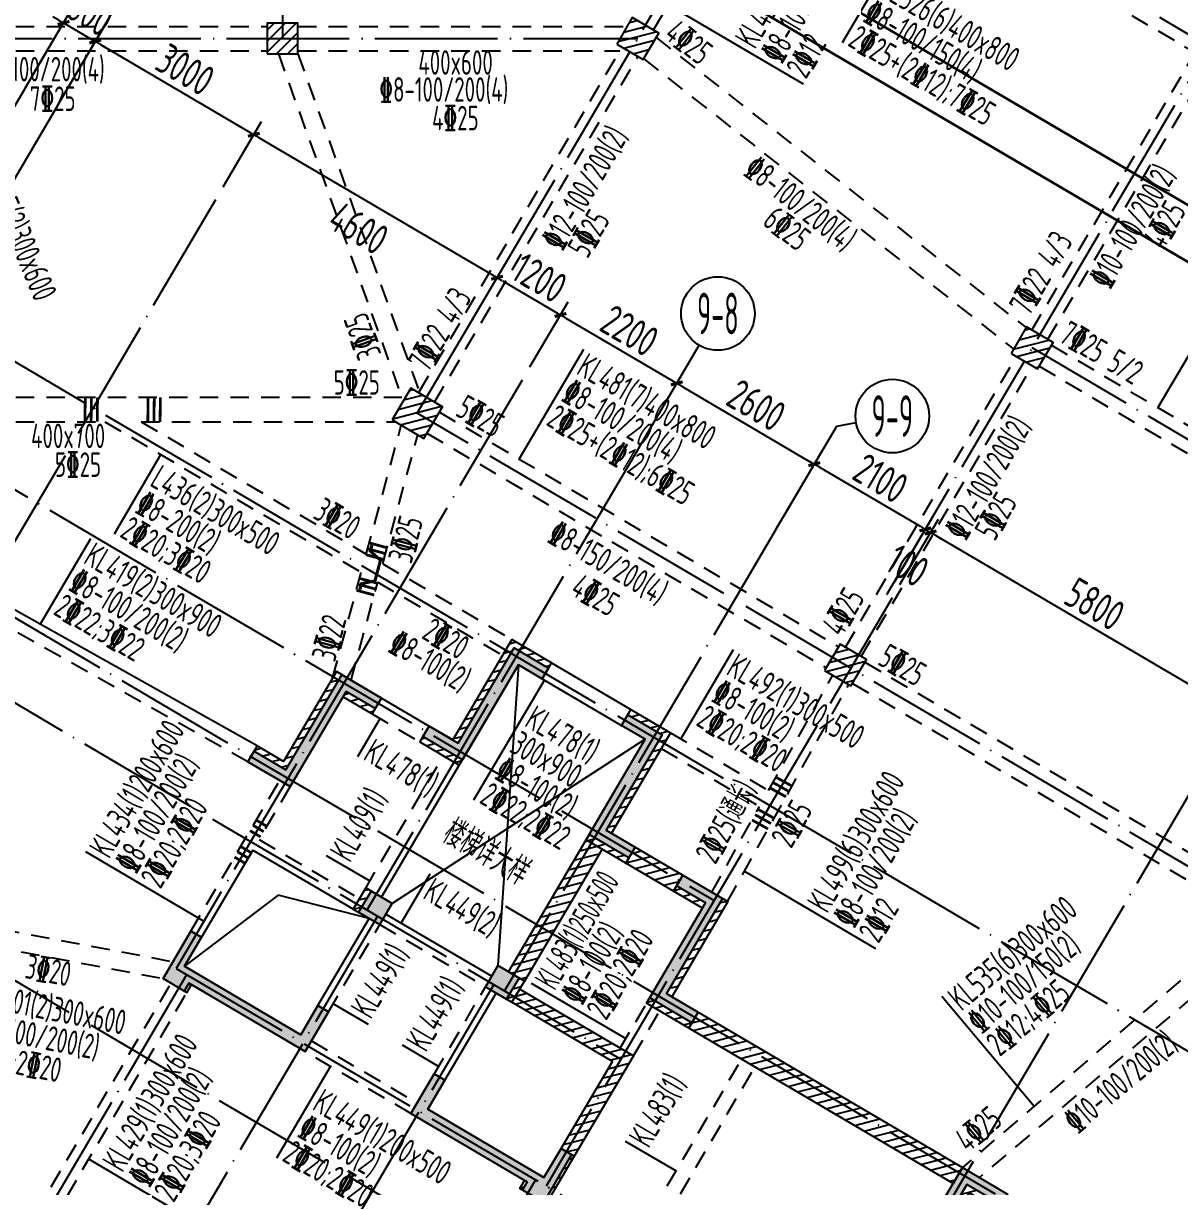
# Model space of a CAD drawing. Header units: millimetres. Extents: x 64473 to 386235, y 427387 to 703525.
# Drawn here: x 296718 to 315573, y 564867 to 583845 of the extents above; entities that cross this region are included whole.
import ezdxf
from ezdxf.enums import TextEntityAlignment as Align

# ---------------------------------------------------------------- set-up
doc = ezdxf.new("R2010")
doc.units = ezdxf.units.MM
doc.header["$LTSCALE"] = 100
doc.header["$PDMODE"] = 35
doc.header["$PDSIZE"] = 200
doc.linetypes.add('3', pattern=[5, 3, -2])
doc.linetypes.add('DOTE', pattern=[2.42, 2, -0.2, 0.02, -0.2])
for name, color, linetype in [('B-TEXT', 7, 'Continuous'), ('B-开洞', 7, 'Continuous'), ('COLU', 7, 'Continuous'), ('colu-1层', 6, 'Continuous'), ('colu-主楼', 7, 'Continuous'), ('h填实-1层', 254, 'Continuous'), ('h斜线-1层', 7, 'Continuous'), ('h斜线-墙', 7, 'Continuous'), ('h斜线-柱', 7, 'Continuous'), ('L-AXIS', 3, 'Continuous'), ('L-dote', 253, 'DOTE'), ('L-吊筋', 1, 'Continuous'), ('L-箍筋', 1, 'Continuous'), ('WALL', 3, 'Continuous'), ('wall-主楼', 2, 'Continuous'), ('垂直标注', 31, 'Continuous'), ('垂直钢筋', 27, 'Continuous'), ('梁', 4, 'Continuous'), ('梁虚线', 4, '3'), ('水平标注', 2, 'Continuous'), ('水平钢筋', 30, 'Continuous')]:
    doc.layers.add(name, color=color, linetype=linetype)
doc.styles.add('_TCH_AXIS', font='tssdeng.shx', dxfattribs={"width": 0.7, "bigfont": 'tssdchn.shx'})
doc.styles.add('COMPLEX', font='tssdeng.shx', dxfattribs={"width": 0.7, "bigfont": 'tssdchn.shx'})
doc.styles.get("Standard").update_dxf_attribs({"font": 'tssdeng.shx', "width": 0.7, "bigfont": 'tssdchn.shx'})
doc.styles.add('TSSD_Dimension', font='Tssdeng.shx', dxfattribs={"width": 0.7, "bigfont": 'tssdchn.shx'})
doc.dimstyles.new('TSSD_100_100$0', dxfattribs={"dimtxt": 300, "dimasz": 100, "dimexe": 250, "dimexo": 250, "dimgap": 100, "dimtad": 1, "dimdec": 0, "dimzin": 0, "dimdsep": 46, "dimtxsty": 'TSSD_Dimension', "dimblk": '_tsdbk', "dimblk1": '_tsdbk', "dimblk2": '_tsdbk', "dimsah": 1, "dimcen": 0, "dimclrt": 7, "dimadec": 0, "dimazin": 0, "dimtfac": 1, "dimtdec": 0, "dimtix": 1, "dimtmove": 2, "dimatfit": 3, "dimldrblk": '_tsdbk', "dimfxl": 1, "dimtolj": 1, "dimtzin": 0, "dimarcsym": 0})
pattern_1 = [(14.545372, (-467527.32, -323147.44), (-31.895617, 122.929531), [])]
pattern_2 = [(14.545372, (8572.51, -7581.39), (-31.895617, 122.92953), [])]
pattern_3 = [(14.545372, (-85926.15, 179405.06), (-31.895617, 122.92953), [])]

# ---------------------------------------------------------------- blocks, each defined once
blk = doc.blocks.new('_AXISO')
blk.add_circle((0, 0), 0.5)
at = {"layer": 'B-TEXT', "style": 'COMPLEX', "width": 1.450893}
blk.add_attdef('A', text='', height=0.56, dxfattribs=at).set_placement((0.249375, -0.28), (0.749375, -0.28), align=Align.FIT)
blk = doc.blocks.new('_tsdbk')
blk.add_line((-1, 0), (0, 0))
at = {"const_width": 0.5}
blk.add_lwpolyline([(-0.7, -0.7), (0.7, 0.7)], dxfattribs=at)
blk = doc.blocks.new('*D384')
at = {"layer": 'Defpoints', "color": 0}
for p in [(306748, 576908), (309615, 576653), (308989, 575590)]:
    blk.add_point(p, dxfattribs=at)
at = {"layer": 'L-AXIS', "color": 0, "lineweight": -2}
for p, q in [((306875, 577123), (307500, 578187)), ((307460, 577921), (309528, 576704)), ((309116, 575805), (309741, 576869))]:
    blk.add_line(p, q, dxfattribs=at)
at = {"layer": 'L-AXIS', "color": 0, "lineweight": -2, "xscale": 100, "yscale": 100, "zscale": 100}
for p, rotation in [((307373, 577971), 149.5453717276141), ((309615, 576653), 329.5453717276141)]:
    blk.add_blockref('_tsdbk', p, dxfattribs=dict(at, rotation=rotation))
at = {"layer": 'L-AXIS', "color": 7, "insert": (308671, 577614), "char_height": 500, "attachment_point": 5, "rotation": 329.5454, "style": 'TSSD_Dimension'}
blk.add_mtext('\\A1;2600', dxfattribs=at)
blk = doc.blocks.new('*D385')
at = {"layer": 'Defpoints', "color": 0}
for p in [(304852, 578023), (307373, 577971), (306748, 576908)]:
    blk.add_point(p, dxfattribs=at)
at = {"layer": 'L-AXIS', "color": 0, "lineweight": -2}
for p, q in [((304978, 578238), (305604, 579302)), ((305563, 579036), (307287, 578022)), ((306875, 577123), (307500, 578187))]:
    blk.add_line(p, q, dxfattribs=at)
at = {"layer": 'L-AXIS', "color": 0, "lineweight": -2, "xscale": 100, "yscale": 100, "zscale": 100}
for p, rotation in [((305477, 579086), 149.5453717276141), ((307373, 577971), 329.5453717276141)]:
    blk.add_blockref('_tsdbk', p, dxfattribs=dict(at, rotation=rotation))
at = {"layer": 'L-AXIS', "color": 7, "insert": (306603, 578831), "char_height": 500, "attachment_point": 5, "rotation": 329.5454, "style": 'TSSD_Dimension'}
blk.add_mtext('\\A1;2200', dxfattribs=at)
blk = doc.blocks.new('*D469')
at = {"layer": 'Defpoints', "color": 0}
for p in [(310886, 574475), (316511, 572599), (315886, 571535)]:
    blk.add_point(p, dxfattribs=at)
at = {"layer": 'L-AXIS', "color": 0, "lineweight": -2}
for p, q in [((311012, 574690), (311638, 575754)), ((311597, 575488), (316425, 572649)), ((316012, 571751), (316638, 572814))]:
    blk.add_line(p, q, dxfattribs=at)
at = {"layer": 'L-AXIS', "color": 0, "lineweight": -2, "xscale": 100, "yscale": 100, "zscale": 100}
for p, rotation in [((311511, 575538), 149.5453717276141), ((316511, 572599), 329.5453717276141)]:
    blk.add_blockref('_tsdbk', p, dxfattribs=dict(at, rotation=rotation))
at = {"layer": 'L-AXIS', "color": 7, "insert": (314188, 574370), "char_height": 500, "attachment_point": 5, "rotation": 329.5454, "style": 'TSSD_Dimension'}
blk.add_mtext('\\A1;5800', dxfattribs=at)
blk = doc.blocks.new('*D470')
at = {"layer": 'Defpoints', "color": 0}
for p in [(308989, 575590), (311425, 575589), (310800, 574526)]:
    blk.add_point(p, dxfattribs=at)
at = {"layer": 'L-AXIS', "color": 0, "lineweight": -2}
for p, q in [((309116, 575805), (309741, 576869)), ((309701, 576603), (311339, 575640)), ((310926, 574741), (311552, 575805))]:
    blk.add_line(p, q, dxfattribs=at)
at = {"layer": 'L-AXIS', "color": 0, "lineweight": -2, "xscale": 100, "yscale": 100, "zscale": 100}
for p, rotation in [((309615, 576653), 149.5453717276141), ((311425, 575589), 329.5453717276141)]:
    blk.add_blockref('_tsdbk', p, dxfattribs=dict(at, rotation=rotation))
at = {"layer": 'L-AXIS', "color": 7, "insert": (310697, 576423), "char_height": 500, "attachment_point": 5, "rotation": 329.5454, "style": 'TSSD_Dimension'}
blk.add_mtext('\\A1;2100', dxfattribs=at)
blk = doc.blocks.new('*D471')
at = {"layer": 'Defpoints', "color": 0}
for p in [(311511, 575538), (310800, 574526), (310886, 574475)]:
    blk.add_point(p, dxfattribs=at)
at = {"layer": 'L-AXIS', "color": 0, "lineweight": -2}
for p, q in [((310926, 574741), (311552, 575805)), ((311012, 574690), (311638, 575754)), ((311339, 575640), (311253, 575690)), ((311425, 575589), (311511, 575538)), ((311597, 575488), (311684, 575437))]:
    blk.add_line(p, q, dxfattribs=at)
at = {"layer": 'L-AXIS', "color": 0, "lineweight": -2, "xscale": 100, "yscale": 100, "zscale": 100}
for p, rotation in [((311425, 575589), 329.5453717276141), ((311511, 575538), 149.5453717276141)]:
    blk.add_blockref('_tsdbk', p, dxfattribs=dict(at, rotation=rotation))
at = {"layer": 'L-AXIS', "color": 7, "insert": (311136, 575000), "char_height": 500, "attachment_point": 5, "rotation": 329.5454, "style": 'TSSD_Dimension'}
blk.add_mtext('\\A1;100', dxfattribs=at)
blk = doc.blocks.new('*D540')
at = {"layer": 'Defpoints', "color": 0}
for p in [(305477, 579086), (303817, 578631), (304852, 578023)]:
    blk.add_point(p, dxfattribs=at)
at = {"layer": 'L-AXIS', "color": 0, "lineweight": -2}
for p, q in [((303944, 578847), (304569, 579910)), ((304529, 579644), (305391, 579137)), ((304978, 578238), (305604, 579302))]:
    blk.add_line(p, q, dxfattribs=at)
at = {"layer": 'L-AXIS', "color": 0, "lineweight": -2, "xscale": 100, "yscale": 100, "zscale": 100}
for p, rotation in [((304442, 579695), 149.5453717276141), ((305477, 579086), 329.5453717276141)]:
    blk.add_blockref('_tsdbk', p, dxfattribs=dict(at, rotation=rotation))
at = {"layer": 'L-AXIS', "color": 7, "insert": (305137, 579692), "char_height": 500, "attachment_point": 5, "rotation": 329.5454, "style": 'TSSD_Dimension'}
blk.add_mtext('\\A1;1200', dxfattribs=at)
blk = doc.blocks.new('*D541')
at = {"layer": 'Defpoints', "color": 0}
for p in [(299852, 580963), (304442, 579695), (303817, 578631)]:
    blk.add_point(p, dxfattribs=at)
at = {"layer": 'L-AXIS', "color": 0, "lineweight": -2}
for p, q in [((299978, 581178), (300604, 582242)), ((300563, 581975), (304356, 579745)), ((303944, 578847), (304569, 579910))]:
    blk.add_line(p, q, dxfattribs=at)
at = {"layer": 'L-AXIS', "color": 0, "lineweight": -2, "xscale": 100, "yscale": 100, "zscale": 100}
for p, rotation in [((300477, 582026), 149.5453717276141), ((304442, 579695), 329.5453717276141)]:
    blk.add_blockref('_tsdbk', p, dxfattribs=dict(at, rotation=rotation))
at = {"layer": 'L-AXIS', "color": 7, "insert": (302185, 580502), "char_height": 500, "attachment_point": 5, "rotation": 329.5454, "style": 'TSSD_Dimension'}
blk.add_mtext('\\A1;4600', dxfattribs=at)
blk = doc.blocks.new('*D552')
at = {"layer": 'Defpoints', "color": 0}
for p in [(297266, 582483), (300477, 582026), (299852, 580963)]:
    blk.add_point(p, dxfattribs=at)
at = {"layer": 'L-AXIS', "color": 0, "lineweight": -2}
for p, q in [((297392, 582699), (298018, 583762)), ((297977, 583496), (300391, 582077)), ((299978, 581178), (300604, 582242))]:
    blk.add_line(p, q, dxfattribs=at)
at = {"layer": 'L-AXIS', "color": 0, "lineweight": -2, "xscale": 100, "yscale": 100, "zscale": 100}
for p, rotation in [((297891, 583547), 149.5453717276141), ((300477, 582026), 329.5453717276141)]:
    blk.add_blockref('_tsdbk', p, dxfattribs=dict(at, rotation=rotation))
at = {"layer": 'L-AXIS', "color": 7, "insert": (299361, 583088), "char_height": 500, "attachment_point": 5, "rotation": 329.5454, "style": 'TSSD_Dimension'}
blk.add_mtext('\\A1;3000', dxfattribs=at)
blk = doc.blocks.new('*D553')
at = {"layer": 'Defpoints', "color": 0}
for p in [(297891, 583547), (296748, 582787), (297266, 582483)]:
    blk.add_point(p, dxfattribs=at)
at = {"layer": 'L-AXIS', "color": 0, "lineweight": -2}
for p, q in [((296875, 583003), (297501, 584066)), ((297288, 583901), (297201, 583952)), ((297374, 583851), (297891, 583547)), ((297392, 582699), (298018, 583762)), ((297977, 583496), (298063, 583445))]:
    blk.add_line(p, q, dxfattribs=at)
at = {"layer": 'L-AXIS', "color": 0, "lineweight": -2, "xscale": 100, "yscale": 100, "zscale": 100}
for p, rotation in [((297374, 583851), 329.5453717276141), ((297891, 583547), 149.5453717276141)]:
    blk.add_blockref('_tsdbk', p, dxfattribs=dict(at, rotation=rotation))
at = {"layer": 'L-AXIS', "color": 7, "insert": (297810, 584000), "char_height": 500, "attachment_point": 5, "rotation": 329.5454, "style": 'TSSD_Dimension'}
blk.add_mtext('\\A1;600', dxfattribs=at)
blk = doc.blocks.new('后浇带现场')
at = {"color": 6, "lineweight": 30}
for points in [[(806265, 663346), (787754, 674230), (759207, 674230), (759207, 625070)], [(805860, 662656), (787536, 673430), (760007, 673430), (760007, 625070)]]:
    blk.add_lwpolyline(points, dxfattribs=at)

msp = doc.modelspace()

# ---------------------------------------------------------------- hatches: boundary and pattern name
at = {"layer": 'h填实-1层'}
for points in [[(304790.5, 573381.1), (303878.1, 571829.5), (303231.6, 572209.6), (303333, 572382), (303807.1, 572103.2), (304719.4, 573654.9), (305279.7, 573325.4), (305178.4, 573153)], [(301981.7, 572944.5), (301069.3, 571392.9), (300379.7, 571798.4), (300481.1, 571970.8), (300998.3, 571666.7), (301910.6, 573218.3), (302557.1, 572838.2), (302455.8, 572665.8)], [(306593.5, 570232.9), (305947, 570613), (306859.3, 572164.7), (306471.4, 572392.8), (306572.8, 572565.2), (307133.1, 572235.7), (306220.8, 570684), (306694.9, 570405.3)], [(308117.2, 569569), (307204.9, 568017.3), (307722.1, 567713.2), (307620.7, 567540.8), (306931.1, 567946.3), (307843.5, 569497.9), (307369.3, 569776.7), (307470.7, 569949.1)], [(302387.5, 569689.8), (302184.7, 569345), (302529.5, 569142.2), (302732.3, 569487)], [(302529.5, 569142.2), (302732.3, 569487), (302387.5, 569689.8), (302184.7, 569345)], [(299417, 568188.2), (299341, 568058.9), (298996.2, 568261.7), (299452.4, 569037.5), (299624.8, 568936.1), (299346, 568462), (301242.5, 567346.9), (301521.2, 567821), (301693.6, 567719.7), (301313.5, 567073.1)], [(304456.3, 568473.3), (304253.6, 568128.5), (304598.4, 567925.8), (304801.1, 568270.6)], [(304598.4, 567925.8), (304801.1, 568270.6), (304456.3, 568473.3), (304253.6, 568128.5)], [(304934, 564944.3), (304858, 564815), (305202.8, 564612.3), (305659, 565388.1), (305486.6, 565489.5), (305207.8, 565015.4), (303311.3, 566130.5), (303590.1, 566604.6), (303417.7, 566705.9), (303037.6, 566059.4)], [(312663.6, 564575.7), (312103.3, 564905.1), (311140.3, 563267.3), (310967.9, 563368.7), (312032.3, 565178.9), (312765, 564748.1)]]:
    msp.add_hatch(color=256, dxfattribs=at).paths.add_polyline_path(points)
at = {"layer": 'h斜线-1层'}
h = msp.add_hatch(dxfattribs=at)
h.set_pattern_fill('ANSI31', color=256, scale=40, angle=-30.45463, style=0)
h.set_pattern_definition(pattern_3)
h.paths.add_polyline_path([(304719.4, 573654.9), (305279.7, 573325.4), (305330.4, 573411.6), (304683.9, 573791.8), (303720.9, 572153.9), (303807.1, 572103.2)])
h.paths.add_polyline_path([(303878.1, 571829.5), (303231.6, 572209.6), (303180.9, 572123.4), (303827.4, 571743.3)])
h = msp.add_hatch(dxfattribs=at)
h.set_pattern_fill('ANSI31', color=256, scale=40, angle=-30.45463, style=0)
h.set_pattern_definition(pattern_3)
h.paths.add_polyline_path([(302455.8, 572665.8), (301981.7, 572944.5), (301931, 572858.3), (302405.1, 572579.6)])
h.paths.add_polyline_path([(301910.6, 573218.3), (301824.4, 573269), (300962.8, 571803.6), (300531.7, 572057), (300481.1, 571970.8), (300998.3, 571666.7)])
h = msp.add_hatch(dxfattribs=at)
h.set_pattern_fill('ANSI31', color=256, scale=40, angle=-30.45463, style=0)
h.set_pattern_definition(pattern_3)
h.paths.add_polyline_path([(307270, 572271.2), (306623.5, 572651.4), (306572.8, 572565.2), (307133.1, 572235.7), (306220.8, 570684), (306307, 570633.4)])
h.paths.add_polyline_path([(306593.5, 570232.9), (305947, 570613), (305896.3, 570526.8), (306542.8, 570146.7)])
h = msp.add_hatch(dxfattribs=at)
h.set_pattern_fill('ANSI31', color=256, scale=40, angle=-30.45463, style=0)
h.set_pattern_definition(pattern_3)
h.paths.add_polyline_path([(302387.5, 569689.8), (302301.7, 569740.2), (302098.9, 569395.4), (302184.7, 569345)])
h = msp.add_hatch(dxfattribs=at)
h.set_pattern_fill('ANSI31', color=256, scale=40, angle=-30.45463, style=0)
h.set_pattern_definition(pattern_3)
h.paths.add_polyline_path([(307843.5, 569497.9), (307369.3, 569776.7), (307318.7, 569690.5), (307792.8, 569411.7)])
h.paths.add_polyline_path([(308203.4, 569518.3), (308117.2, 569569), (307204.9, 568017.3), (307291.1, 567966.6)])
h.paths.add_polyline_path([(307620.7, 567540.8), (306931.1, 567946.3), (306880.4, 567860.1), (307570.1, 567454.6)])
h = msp.add_hatch(dxfattribs=at)
h.set_pattern_fill('ANSI31', color=256, scale=40, angle=-30.45463, style=0)
h.set_pattern_definition(pattern_3)
h.paths.add_polyline_path([(304887.8, 568219.7), (304801.2, 568270.6), (304598.4, 567925.8), (304685, 567874.9)])
h = msp.add_hatch(dxfattribs=at)
h.set_pattern_fill('ANSI31', color=256, scale=40, angle=-30.45463, style=0)
h.set_pattern_definition(pattern_3)
h.paths.add_polyline_path([(299460.1, 568162.9), (299417, 568188.2), (299341, 568058.9), (299384.1, 568033.6)])
h = msp.add_hatch(dxfattribs=at)
h.set_pattern_fill('ANSI31', color=256, scale=40, angle=-30.45463, style=0)
h.set_pattern_definition(pattern_3)
h.paths.add_polyline_path([(304934, 564944.3), (304890.9, 564969.7), (304814.9, 564840.4), (304858, 564815)])
h.paths.add_polyline_path([(305702.1, 565362.8), (305659, 565388.1), (305202.8, 564612.3), (305245.9, 564586.9)])
h = msp.add_hatch(dxfattribs=at)
h.set_pattern_fill('ANSI31', color=256, scale=40, angle=-30.45463, style=0)
h.set_pattern_definition(pattern_3)
h.paths.add_polyline_path([(312663.6, 564575.7), (312103.3, 564905.1), (311140.3, 563267.3), (311226.5, 563216.6), (312138.8, 564768.3), (312612.9, 564489.5)])
at = {"layer": 'h斜线-墙'}
h = msp.add_hatch(dxfattribs=at)
h.set_pattern_fill('ANSI31', color=256, scale=40, angle=-30.45463, style=0)
h.set_pattern_definition(pattern_2)
h.paths.add_polyline_path([(305896.3, 570526.8), (306154.9, 570374.8), (304887.8, 568219.7), (304629.2, 568371.7)])
h = msp.add_hatch(dxfattribs=at)
h.set_pattern_fill('ANSI31', color=256, scale=40, angle=-30.45463, style=0)
h.set_pattern_definition(pattern_2)
h.paths.add_polyline_path([(306694.9, 570405.3), (307470.7, 569949.1), (307318.7, 569690.5), (306542.8, 570146.7)])
h = msp.add_hatch(dxfattribs=at)
h.set_pattern_fill('ANSI31', color=256, scale=40, angle=-30.45463, style=0)
h.set_pattern_definition(pattern_2)
h.paths.add_polyline_path([(304811.8, 568090.4), (306665.1, 567000.6), (305702.1, 565362.8), (305486.6, 565489.5), (306322.9, 566911.8), (304685, 567874.9)])
h = msp.add_hatch(dxfattribs=at)
h.set_pattern_fill('ANSI31', color=256, scale=40, angle=-30.45463, style=0)
h.set_pattern_definition(pattern_2)
h.paths.add_polyline_path([(307722.1, 567713.2), (312032.3, 565178.9), (311880.2, 564920.3), (307570.1, 567454.6)])
at = {"layer": 'h斜线-柱'}
h = msp.add_hatch(dxfattribs=at)
h.set_pattern_fill('ANSI31', color=256, scale=40, style=0)
h.set_pattern_definition([(45, (-467527.32, -323147.44), (-89.802561, 89.802561), [])])
h.paths.add_polyline_path([(300696.5, 583344.7), (301196.5, 583344.7), (301196.5, 583844.7), (300696.5, 583844.7)])
h = msp.add_hatch(dxfattribs=at)
h.set_pattern_fill('ANSI31', color=256, scale=40, angle=-30.45463, style=0)
h.set_pattern_definition(pattern_1)
h.paths.add_polyline_path([(306393.4, 583505.9), (306824.4, 583252.5), (307077.9, 583683.5), (306646.9, 583936.9)])
h = msp.add_hatch(dxfattribs=at)
h.set_pattern_fill('ANSI31', color=256, scale=40, angle=-30.45463, style=0)
h.set_pattern_definition(pattern_1)
h.paths.add_polyline_path([(312823.2, 578460.5), (313254.2, 578207), (313507.7, 578638), (313076.7, 578891.5)])
h = msp.add_hatch(dxfattribs=at)
h.set_pattern_fill('ANSI31', color=256, scale=40, angle=-30.45463, style=0)
h.paths.add_polyline_path([(302731.2, 577376), (303248.4, 577071.9), (303552.5, 577589.2), (303035.3, 577893.3)])
h = msp.add_hatch(dxfattribs=at)
h.set_pattern_fill('ANSI31', color=256, scale=40, angle=-30.45463, style=0)
h.set_pattern_definition(pattern_1)
h.paths.add_polyline_path([(309782.1, 573288.3), (310213.1, 573034.8), (310466.5, 573465.9), (310035.5, 573719.3)])

# ---------------------------------------------------------------- linework, layer by layer
at = {"layer": 'B-开洞'}
for p, q in [((304790.5, 573381.1), (304456.8, 568473.1)), ((306859.3, 572164.7), (302732.7, 569486.8))]:
    msp.add_line(p, q, dxfattribs=at)
msp.add_lwpolyline([(302357.4, 569243.2), (300871.6, 569624.9), (299346, 568462)], dxfattribs=at)
at = {"layer": 'COLU'}
for points in [[(300696.5, 583344.7), (301196.5, 583344.7), (301196.5, 583844.7), (300696.5, 583844.7)], [(306393.4, 583505.9), (306824.4, 583252.5), (307077.9, 583683.5), (306646.9, 583936.9)], [(312823.2, 578460.5), (313254.2, 578207), (313507.7, 578638), (313076.7, 578891.5)], [(302731.2, 577376), (303248.4, 577071.9), (303552.5, 577589.2), (303035.3, 577893.3)], [(309782.1, 573288.3), (310213.1, 573034.8), (310466.5, 573465.9), (310035.5, 573719.3)]]:
    msp.add_lwpolyline(points, close=True, dxfattribs=at)
at = {"layer": 'colu-1层'}
for points in [[(304790.5, 573381.1), (303878.1, 571829.5), (303231.6, 572209.6), (303333, 572382), (303807.1, 572103.2), (304719.4, 573654.9), (305279.7, 573325.4), (305178.4, 573153)], [(301981.7, 572944.5), (301069.3, 571392.9), (300379.7, 571798.4), (300481.1, 571970.8), (300998.3, 571666.7), (301910.6, 573218.3), (302557.1, 572838.2), (302455.8, 572665.8)], [(306593.5, 570232.9), (305947, 570613), (306859.3, 572164.7), (306471.4, 572392.8), (306572.8, 572565.2), (307133.1, 572235.7), (306220.8, 570684), (306694.9, 570405.3)], [(308117.2, 569569), (307204.9, 568017.3), (307722.1, 567713.2), (307620.7, 567540.8), (306931.1, 567946.3), (307843.5, 569497.9), (307369.3, 569776.7), (307470.7, 569949.1)], [(302529.5, 569142.2), (302732.3, 569487), (302387.5, 569689.8), (302184.7, 569345)], [(304598.4, 567925.8), (304801.1, 568270.6), (304456.3, 568473.3), (304253.6, 568128.5)], [(312663.6, 564575.7), (312103.3, 564905.1), (311140.3, 563267.3), (310967.9, 563368.7), (312032.3, 565178.9), (312765, 564748.1)]]:
    msp.add_lwpolyline(points, close=True, dxfattribs=at)
for points in [[(302387.5, 569689.8), (302184.7, 569345), (302529.5, 569142.2), (302732.3, 569487), (302387.5, 569689.8)], [(299417, 568188.2), (299341, 568058.9), (298996.2, 568261.7), (299452.4, 569037.5), (299624.8, 568936.1), (299346, 568462), (301242.5, 567346.9), (301521.2, 567821), (301693.6, 567719.7), (301313.5, 567073.1), (299417, 568188.2)], [(304456.3, 568473.3), (304253.6, 568128.5), (304598.4, 567925.8), (304801.1, 568270.6), (304456.3, 568473.3)], [(304934, 564944.3), (304858, 564815), (305202.8, 564612.3), (305659, 565388.1), (305486.6, 565489.5), (305207.8, 565015.4), (303311.3, 566130.5), (303590.1, 566604.6), (303417.7, 566705.9), (303037.6, 566059.4), (304934, 564944.3)]]:
    msp.add_lwpolyline(points, dxfattribs=at)
at = {"layer": 'colu-主楼'}
for points in [[(302530, 569142), (302732.7, 569486.8), (302301.7, 569740.2), (302098.9, 569395.4)], [(304685, 567874.9), (304887.8, 568219.7), (304456.8, 568473.1), (304254, 568128.3)]]:
    msp.add_lwpolyline(points, close=True, dxfattribs=at)
at = {"layer": 'L-AXIS'}
for p, q in [((296748.5, 582787.3), (297739.1, 584472.1)), ((297265.7, 582483.1), (298256.3, 584167.9)), ((306748, 576907.7), (307738.7, 578592.5)), ((309979.9, 577274.7), (310296.9, 577331.4)), ((308989.3, 575589.9), (309979.9, 577274.7))]:
    msp.add_line(p, q, dxfattribs=at)
at = {"layer": 'L-dote', "ltscale": 10}
for p, q in [((300946.5, 606494.7), (300946.5, 583594.7)), ((303141.9, 577482.6), (315002.3, 597654.1)), ((310799.6, 574525.5), (321984.7, 593548.6)), ((346178.3, 565750.7), (306646.2, 588994.7)), ((193551.4, 583594.7), (306735.7, 583594.7)), ((296748.5, 582787.3), (285130.8, 563028.5)), ((297265.7, 582483.1), (291775.3, 573145.4)), ((289716.7, 582360.2), (338930.2, 553423.7)), ((299851.8, 580962.6), (293449.1, 570073.2)), ((288804.4, 580808.5), (307980.4, 569533.4)), ((287892.1, 579256.8), (341894.1, 547504.8)), ((348077.7, 558021.6), (313165.4, 578549.3)), ((287283.8, 578222.4), (306459.8, 566947.4)), ((304851.6, 578022.8), (299209.1, 568426.5)), ((349863.9, 550011), (303141.9, 577482.6)), ((306748, 576907.7), (302322, 569380.3)), ((308989.3, 575589.9), (304563.3, 568062.4)), ((285307.1, 574860.5), (333274.9, 546656.4)), ((310885.8, 574474.8), (305243.3, 564878.5)), ((315885.6, 571535.1), (309482.8, 560645.7)), ((302494.4, 569278.9), (295302.7, 557047.6)), ((299209.1, 568426.5), (335280.9, 547217)), ((299381.5, 568325.1), (293406.3, 558162.7)), ((304390.9, 568163.8), (297199.2, 555932.6)), ((305070.9, 564979.9), (299095.7, 554817.5))]:
    msp.add_line(p, q, dxfattribs=at)
at = {"layer": 'L-吊筋', "const_width": 50}
msp.add_lwpolyline([(302205.3, 574607.6), (302231.5, 574704.1), (302450.8, 574748.2), (302542.5, 575085.9), (302375.8, 575234.9), (302402, 575331.4)], dxfattribs=at)
at = {"layer": 'L-箍筋', "const_width": 44.9}
for points in [[(297728.9, 577747.5), (297723.1, 577347.6)], [(297828.9, 577746.1), (297823.1, 577346.1)], [(297928.9, 577744.7), (297923.1, 577344.7)], [(298753.5, 577744.7), (298747.7, 577344.7)], [(298853.5, 577743.2), (298847.7, 577343.3)], [(298953.5, 577741.8), (298947.7, 577341.8)], [(302334.1, 575272.1), (302623.6, 575193.4)], [(302360.3, 575368.6), (302649.8, 575289.9)], [(302307.8, 575175.6), (302597.3, 575096.9)], [(302176.8, 574693.1), (302466.3, 574614.4)], [(302203, 574789.6), (302492.5, 574710.9)], [(302150.5, 574596.6), (302440, 574517.9)], [(308940.6, 571460.2), (309202.6, 571314.1)], [(308989.3, 571547.6), (309251.3, 571401.4)], [(308891.9, 571372.9), (309153.9, 571226.7)], [(308697, 571023.6), (308959, 570877.4)], [(300516.3, 570846.9), (300688.7, 570745.5)], [(308599.6, 570848.9), (308861.6, 570702.7)], [(308648.3, 570936.2), (308910.3, 570790.1)], [(300414.9, 570674.5), (300587.3, 570573.1)], [(300465.6, 570760.7), (300638, 570659.3)], [(300212.1, 570329.7), (300384.5, 570228.3)], [(300262.8, 570415.9), (300435.2, 570314.5)], [(300161.5, 570243.5), (300333.9, 570142.1)]]:
    msp.add_lwpolyline(points, dxfattribs=at)
at = {"layer": 'WALL'}
for points in [[(305896.3, 570526.8), (306154.9, 570374.8), (304887.8, 568219.7), (304629.2, 568371.7)], [(306694.9, 570405.3), (307470.7, 569949.1), (307318.7, 569690.5), (306542.8, 570146.7)], [(304811.8, 568090.4), (306665.1, 567000.6), (305702.1, 565362.8), (305486.6, 565489.5), (306322.9, 566911.8), (304685, 567874.9)], [(307722.1, 567713.2), (312032.3, 565178.9), (311880.2, 564920.3), (307570.1, 567454.6)]]:
    msp.add_lwpolyline(points, close=True, dxfattribs=at)
at = {"layer": 'wall-主楼'}
for points in [[(304683.9, 573791.8), (303720.9, 572153.9), (303333, 572382), (303180.9, 572123.4), (303827.4, 571743.3), (304790.5, 573381.1), (305178.4, 573153), (305330.4, 573411.6)], [(302557.1, 572838.2), (301824.4, 573269), (300962.8, 571803.6), (300531.7, 572057), (300379.7, 571798.4), (301069.3, 571392.9), (301931, 572858.3), (302405.1, 572579.6)], [(307270, 572271.2), (306307, 570633.4), (306694.9, 570405.3), (306542.8, 570146.7), (305896.3, 570526.8), (306859.3, 572164.7), (306471.4, 572392.8), (306623.5, 572651.4)], [(307470.7, 569949.1), (308203.4, 569518.3), (307291.1, 567966.6), (307722.1, 567713.2), (307570.1, 567454.6), (306880.4, 567860.1), (307792.8, 569411.7), (307318.7, 569690.5)], [(299452.4, 569037.5), (298996.2, 568261.7), (299384.1, 568033.6), (299460.1, 568162.9), (301313.5, 567073.1), (301693.6, 567719.7), (301521.2, 567821), (301242.5, 567346.9), (299346, 568462), (299624.8, 568936.1)], [(305702.1, 565362.8), (305245.9, 564586.9), (304814.9, 564840.4), (304890.9, 564969.7), (303037.6, 566059.4), (303417.7, 566705.9), (303590.1, 566604.6), (303311.3, 566130.5), (305207.8, 565015.4), (305486.6, 565489.5)], [(312032.3, 565178.9), (312765, 564748.1), (312612.9, 564489.5), (312138.8, 564768.3), (311226.5, 563216.6), (310967.9, 563368.7)]]:
    msp.add_lwpolyline(points, close=True, dxfattribs=at)
at = {"layer": '垂直标注'}
for p, q in [((309438.8, 582850.4), (307234.2, 584146.7)), ((297732.6, 570334), (299663.2, 569198.8)), ((301657.7, 570271.1), (302369, 569853.9)), ((310620.5, 568750), (308473.9, 570012.2)), ((305000.6, 568187.9), (306540.7, 567282.3)), ((302345.7, 567513.3), (301771, 567851.2)), ((302897.6, 567179.5), (303493, 566830.3)), ((306532.6, 565612.7), (307360.8, 565125.7)), ((299130.3, 564523.3), (297785.2, 565314.2))]:
    msp.add_line(p, q, dxfattribs=at)
at = {"layer": '梁'}
for p, q in [((300531.7, 572057), (296170.9, 574505.1)), ((305330.4, 573411.6), (306623.5, 572651.4)), ((305178.4, 573153), (306471.4, 572392.7)), ((302557.1, 572838.2), (303333, 572382)), ((302560.2, 569588), (303827.4, 571743.3)), ((300461.1, 570358.4), (299624.8, 568936.1)), ((300461.1, 570358.5), (302099.6, 569395)), ((301521.2, 567821), (302357.4, 569243.2)), ((302630.7, 569314.8), (304355.5, 568300.6)), ((303591.7, 566603.3), (304426.1, 568026.2))]:
    msp.add_line(p, q, dxfattribs=at)
at = {"layer": '梁虚线'}
for p, q in [((306992.3, 583735.2), (309075.3, 587277.9)), ((309187.6, 587268.4), (315739, 583416.3)), ((293096.5, 583794.7), (300696.5, 583794.7)), ((301196.5, 583794.7), (306562.4, 583794.7)), ((307035.3, 583613.8), (313067.8, 578880.1)), ((293096.5, 583394.7), (300696.5, 583394.7)), ((301196.5, 583394.7), (306444, 583394.7)), ((303174.8, 577834.6), (306444, 583394.7)), ((300876.9, 583344.7), (302888.3, 577744.7)), ((301195.7, 583344.7), (303174.8, 577834.6)), ((303423.2, 577665.2), (306738.8, 583304.2)), ((306833.3, 583263.8), (312865.8, 578530.2)), ((313162.3, 578839.8), (315797.9, 583322.3)), ((313422.1, 578689.8), (316057.7, 583172.3)), ((313481, 578595.7), (320032.4, 574743.6)), ((310121.1, 573667.6), (312908.8, 578408.7)), ((310380.9, 573517.6), (313168.6, 578258.7)), ((313281, 578249.3), (319832.4, 574397.2)), ((295596.5, 577744.7), (302888.3, 577744.7)), ((303501.8, 577502.9), (310008.8, 573677)), ((295596.5, 577344.7), (298049.4, 577344.7)), ((298049.4, 577344.7), (302229.4, 574887)), ((298641.3, 577344.7), (302310.9, 575187)), ((298641.3, 577344.7), (302784.5, 577344.7)), ((302310.9, 575187), (302881.6, 577287.6)), ((302579, 575029.4), (303149.7, 577130)), ((303299.1, 577158.1), (309808.8, 573330.6)), ((301760.2, 573159.7), (302229.4, 574887)), ((302579, 575029.4), (304683.9, 573791.8)), ((302062.7, 573128.9), (302497.5, 574729.4)), ((302497.5, 574729.4), (304531.9, 573533.2)), ((300379.7, 571798.4), (296018.8, 574246.4)), ((310439.8, 573423.6), (316948.2, 569596.8)), ((308868.7, 571331.2), (309915.9, 573208.7)), ((308201.5, 569519.4), (310175.7, 573058.7)), ((310239.8, 573077.1), (316748.2, 569250.4)), ((302405.1, 572579.6), (303180.9, 572123.4)), ((307270, 572271.2), (308868.7, 571331.2)), ((307117.9, 572012.6), (308722.5, 571069.2)), ((302300.4, 569738), (303568.8, 571895.3)), ((299452.4, 569037.5), (300896.9, 571494.3)), ((301069.3, 571392.9), (300562.5, 570530.9)), ((307942.9, 569671.5), (308722.5, 571069.2)), ((300562.5, 570530.9), (302199.6, 569568.2)), ((294879, 569348.4), (299158.9, 568538.4)), ((316721.4, 569208.1), (312032.3, 565178.9)), ((294716.3, 569071.7), (298996.2, 568261.7)), ((301693.6, 567719.6), (302530, 569142)), ((302530, 569142), (304254.1, 568128.2)), ((316938.2, 568936.7), (312307.2, 565018.6)), ((297174.1, 564866.8), (299125.5, 568185.6)), ((297432.7, 564714.7), (299385.5, 568035.9)), ((303419.6, 566705.2), (304254.1, 568128.2)), ((306449.6, 567127.3), (306880.4, 567860.1)), ((306665.1, 567000.6), (307095.9, 567733.3)), ((303037.6, 566059.4), (301313.5, 567073.1)), ((301414.9, 567245.5), (303138.9, 566231.8)), ((306708.8, 564016.8), (308432.1, 566947.7)), ((306924.3, 563890.1), (308647.6, 566821))]:
    msp.add_line(p, q, dxfattribs=at)
at = {"layer": '水平标注'}
for p, q in [((310072.7, 583529.1), (311479.1, 585921.1)), ((316608.8, 579941.5), (315217.3, 577574.8)), ((305850.8, 578522), (304802.1, 576738.5)), ((298203, 575517.4), (298962, 576808.2)), ((297814.5, 575434.1), (296995.9, 574041.9)), ((308294.6, 573622.4), (307441, 572170.7)), ((304066.5, 571177.4), (305215.3, 573131.3)), ((302171.2, 571884.5), (302535, 572503.2)), ((303347.1, 569965.5), (302878.7, 569168.9)), ((311695.7, 567975.9), (313200.7, 566182.9)), ((300850.6, 565340.4), (301726.6, 566830.2))]:
    msp.add_line(p, q, dxfattribs=at)

# ---------------------------------------------------------------- block references
at = {"color": 3, "lineweight": 30}
msp.add_blockref('后浇带现场', (-480910.3, -88135.4), dxfattribs=at)
at = {"layer": 'L-AXIS'}
ref = msp.add_blockref('_AXISO', (308042.8, 579109.8), dxfattribs=dict(at, xscale=1199.999999999997, yscale=1200, zscale=1200, rotation=359.999645787379))
ref.add_attrib('A', '9-8', dxfattribs={"color": 7, "height": 678.82, "rotation": 359.99965, "style": '_TCH_AXIS', "width": 0.35}).set_placement((307703.4, 578770.3), (308382.2, 578770.3), align=Align.FIT)
ref = msp.add_blockref('_AXISO', (310887.5, 577437.1), dxfattribs=dict(at, xscale=1199.999999999997, yscale=1200, zscale=1200, rotation=359.999645787379))
ref.add_attrib('A', '9-9', dxfattribs={"color": 7, "height": 678.82, "rotation": 359.99965, "style": '_TCH_AXIS', "width": 0.35}).set_placement((310548.1, 577097.7), (311226.9, 577097.7), align=Align.FIT)

# ---------------------------------------------------------------- texts
at = {"layer": 'B-开洞', "width": 0.7}
msp.add_text('楼梯详大样', height=450, rotation=329.54537, dxfattribs=at).set_placement((303518.3, 570507.9, 0))
at = {"layer": '垂直标注'}
for s, height, rotation, width, p in [('KL450(6)300x600', 403, 59.54534, 0.65, (308649.9, 583407.4)), ('%%1328-100/200(2)', 402, 59.54534, 0.65, (309064.7, 583163.5)), ('2%%13212', 401, 59.54534, 0.65, (309479.5, 582919.6)), ('KL415(2)300x600', 403, 292.61991, 0.65, (295965.2, 581543.6)), ('KL434(1)200x600', 403, 59.54564, 0.65, (298120.9, 570199.2)), ('%%1328-100/200(2)', 402, 59.54564, 0.65, (298537.8, 569954.1)), ('KL499(6)300x600', 403, 59.54536, 0.65, (309827.6, 569309.8)), ('KL409(1)', 403, 59.61076, 0.65, (302046.1, 570136.7)), ('2%%13320;2%%13320', 401, 59.54564, 0.65, (298954.6, 569709)), ('%%1328-100/200(2)', 402, 59.54536, 0.65, (310244.5, 569064.6)), ('KL483(1)250x500', 403, 59.54523, 0.55, (305388.8, 568053.1)), ('2%%13212', 401, 59.54536, 0.65, (310661.4, 568819.5)), ('%%1328-100(2)', 402, 59.54523, 0.65, (305805.7, 567808)), ('2%%13320;2%%13320', 401, 59.54523, 0.65, (306222.6, 567562.8)), ('KL449(1)', 403, 59.5456, 0.65, (302386.5, 567582.8)), ('KL449(1)', 403, 59.61076, 0.65, (303286, 567045.1)), ('KL429(1)300x600', 403, 59.54554, 0.65, (298337.4, 565083)), ('%%1328-100/200(2)', 402, 59.54554, 0.65, (298754.3, 564837.9)), ('KL483(1)', 401, 59.54547, 0.65, (306919, 565478.6)), ('2%%13320;3%%13320', 401, 59.54554, 0.65, (299171.2, 564592.7))]:
    msp.add_text(s, height=height, rotation=rotation, dxfattribs=dict(at, width=width)).set_placement(p)
at = {"layer": '垂直钢筋', "color": 0, "width": 0.65}
for s, rotation, p in [('%%13212-100/200(2)', 59.54533, (305487.7, 580116.3)), ('%%13210-100/200(2)', 59.54524, (314417.5, 579488.4)), ('4%%13325', 59.54524, (315307.4, 580133.7)), ('5%%13325', 59.54533, (305917.4, 579991.8)), ('7%%13322 4/3', 59.54524, (313119, 579055)), ('7%%13322 4/3', 59.54533, (303317.8, 578135.1)), ('3%%13325', 109.75737, (302561, 578451.3)), ('%%13212-100/200(2)', 59.54536, (312061.4, 575388.1)), ('5%%13325', 59.54536, (312556.2, 575382.5)), ('3%%13325', 74.80049, (303047.2, 575015.4)), ('4%%13325', 59.54536, (310066.2, 573820.2)), ('3%%13322', 74.80139, (301799.4, 573411.2)), ('2%%13325(通长)', 60.84728, (308002.8, 570107.7)), ('2%%13325', 60.84739, (309239.2, 570368.6))]:
    msp.add_text(s, height=400, rotation=rotation, dxfattribs=at).set_placement(p)
at = {"layer": '水平标注', "width": 0.65}
for s, height, rotation, p in [('KL526(6)400x800', 403, 329.54534, (310632.4, 584322)), ('%%1328-100/150(4)', 402, 329.54534, (310387.3, 583905.1)), ('2%%13325+(2%%13212);7%%13325', 401, 329.54534, (310142.2, 583488.2)), ('KL481(7)400x800', 403, 329.54528, (305716, 578133.8)), ('%%1328-100/200(4)', 402, 329.54528, (305470.9, 577716.9)), ('2%%13325+(2%%13212);6%%13325', 401, 329.54528, (305225.7, 577300)), ('L436(2)300x500', 403, 329.54527, (298762.7, 576310.3)), ('%%1328-200(2)', 402, 329.54527, (298517.6, 575893.5)), ('2%%13320;3%%13320', 401, 329.54527, (298272.5, 575476.6)), ('KL419(2)300x900', 403, 329.54536, (297679.7, 575045.8)), ('%%1328-100/200(2)', 402, 329.54536, (297434.6, 574629)), ('2%%13322;3%%13322', 401, 329.54536, (297189.5, 574212.1)), ('KL492(1)300x500', 403, 329.54536, (308159.8, 573234.2)), ('%%1328-100(2)', 402, 329.54536, (307914.7, 572817.3)), ('KL478(1)', 403, 329.54533, (304871.3, 572387.2)), ('2%%13320;2%%13320', 401, 329.54536, (307669.6, 572400.4)), ('300x900', 402, 329.54533, (304626.2, 571970.3)), ('KL478(1)', 403, 329.54536, (302240.7, 571843.6)), ('%%1328-100(2)', 402, 329.54533, (304381.1, 571553.5)), ('2%%13322;2%%13322', 401, 329.54533, (304136, 571136.6)), ('KL449(2)', 403, 329.54514, (303212.3, 569577.2)), ('KL535(6)300x600', 403, 40.00861, (312016.5, 567719)), ('%%13210-100/150(2)', 402, 40.00861, (312327.5, 567348.6)), ('KL401(2)300x600', 403, 348.77598, (295952.9, 567816.3)), ('2%%13212;4%%13325', 401, 40.00861, (312638.4, 566978.2)), ('%%1328-100/200(2)', 402, 348.77598, (295858.7, 567342)), ('2%%13320;2%%13320', 401, 348.77598, (295764.6, 566867.6)), ('KL449(1)200x500', 403, 329.54521, (301410.3, 566133.3)), ('%%1328-100(2)', 402, 329.54521, (301165.2, 565716.5)), ('2%%13320;2%%13320', 401, 329.54521, (300920.1, 565299.6))]:
    msp.add_text(s, height=height, rotation=rotation, dxfattribs=at).set_placement(p)
at = {"layer": '水平钢筋', "color": 0, "width": 0.65}
for s, rotation, p in [('4%%13325', 321.87878, (307147.4, 583612.8)), ('%%1328-100/200(4)', 321.87878, (308439.8, 581400)), ('6%%13325', 321.87878, (308750.8, 580572.1)), ('7%%13325 5/2', 329.54528, (313580.1, 578662.6)), ('5%%13325', 329.54546, (303744.6, 577456.2)), ('3%%13320', 329.54523, (301422.3, 575781.1)), ('%%1328-150/200(4)', 329.54546, (305242.8, 575412.4)), ('4%%13325', 329.54546, (305616.3, 574536.8)), ('2%%13320', 329.54527, (303194.8, 573822.9)), ('%%1328-100(2)', 329.54523, (302646, 573623.3)), ('5%%13325', 329.54528, (310627.8, 573395.7)), ('3%%13320', 348.77598, (296727.5, 568273)), ('%%13210-100/200(2)', 40.00861, (313897.2, 565721.3)), ('4%%13325', 40.00861, (312125.6, 565412.4))]:
    msp.add_text(s, height=400, rotation=rotation, dxfattribs=at).set_placement(p)
for s, p in [('400x600', (303158.9, 583005)), ('%%1328-100/200(4)', (295943.8, 582895.8)), ('%%1328-100/200(4)', (302523.9, 582565)), ('7%%13325', (296823.8, 582414.7)), ('4%%13325', (303383.3, 582098.4)), ('5%%13325', (301778.5, 577786)), ('400x700', (296844.9, 576914.2)), ('5%%13325', (297233.9, 576446.1))]:
    msp.add_text(s, height=400, dxfattribs=at).set_placement(p)

# ---------------------------------------------------------------- dimensions: what is measured, and where the dimension line sits
at = {"layer": 'L-AXIS'}
for base, p1, p2, picture, middle in [((297891, 583546.7), (296748.5, 582787.3), (297265.7, 582483.1), '*D553', (297809.8, 584000.5)), ((300477.1, 582026.1), (297265.7, 582483.1), (299851.8, 580962.6), '*D552', (299361.5, 583088.1)), ((305476.9, 579086.4), (303817.1, 578631), (304851.6, 578022.8), '*D540', (305137.1, 579692.2)), ((307373.4, 577971.3), (304851.6, 578022.8), (306748, 576907.7), '*D385', (306602.5, 578830.5)), ((309614.7, 576653.5), (306748, 576907.7), (308989.3, 575589.9), '*D384', (308671.4, 577614.1)), ((311424.9, 575589.1), (308989.3, 575589.9), (310799.6, 574525.5), '*D470', (310697.2, 576423)), ((316510.9, 572598.6), (310885.8, 574474.8), (315885.6, 571535.1), '*D469', (314188.4, 574370.2))]:
    dim = msp.add_linear_dim(base=base, p1=p1, p2=p2, angle=329.54537, dimstyle='TSSD_100_100$0', override={"dimtxt": 500}, dxfattribs=at)
    dim.commit()
    dim.dimension.update_dxf_attribs({"geometry": picture, "text_midpoint": middle})
for base, p1, p2, picture, middle in [((304442.5, 579694.6), (299851.8, 580962.6), (303817.1, 578631), '*D541', (302185.2, 580501.8)), ((311511.1, 575538.4), (310799.6, 574525.5), (310885.8, 574474.8), '*D471', (311136.3, 574999.5))]:
    dim = msp.add_linear_dim(base=base, p1=p1, p2=p2, angle=329.54537, dimstyle='TSSD_100_100$0', override={"dimtxt": 500}, dxfattribs=at)
    dim.commit()
    dim.dimension.update_dxf_attribs({"geometry": picture, "text_midpoint": middle, "dimtype": 160})

doc.saveas('drawing.dxf')
